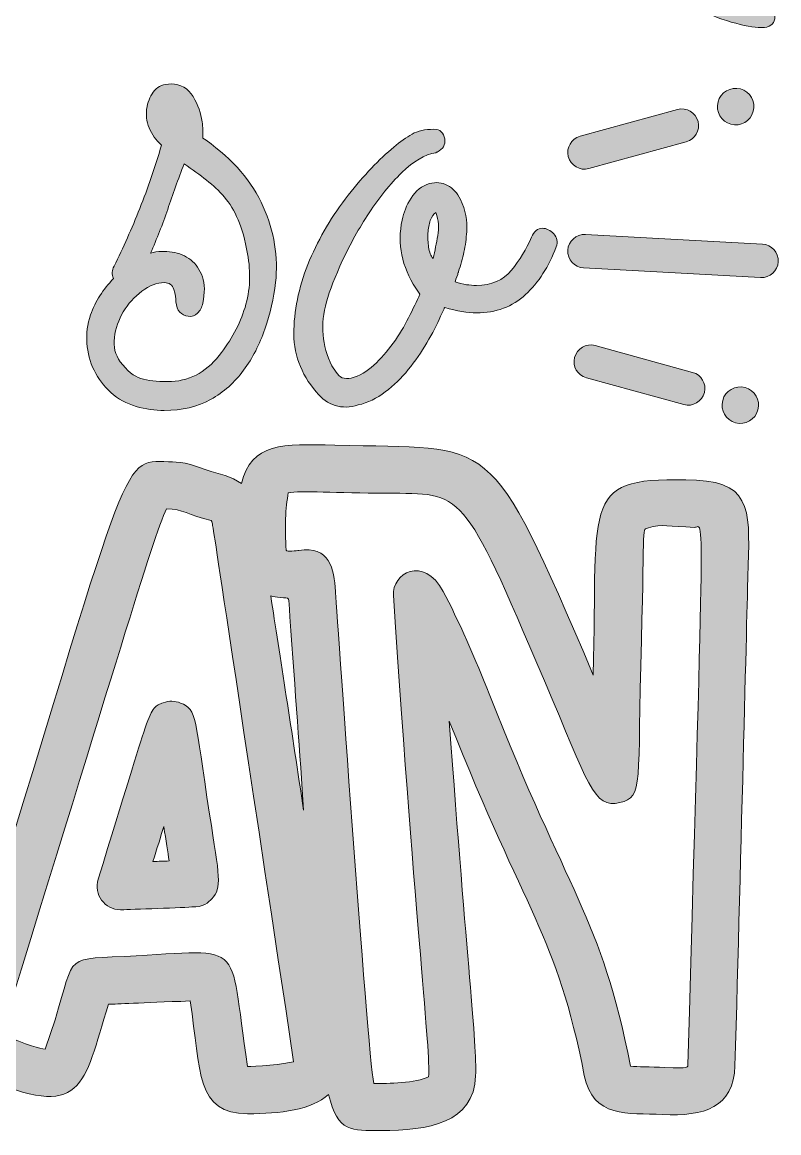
# Model space of a CAD drawing. Header units: inches. Extents: x 136 to 942, y -1004 to -65.
# Drawn here: x 608.4 to 923, y -1001.6 to -539.8 of the extents above; entities that cross this region are included whole.
import ezdxf

# ---------------------------------------------------------------- set-up
doc = ezdxf.new("R2010")
doc.units = ezdxf.units.IN
doc.header["$MEASUREMENT"] = 0
doc.layers.add('Layer 1', color=7, linetype='Continuous')

# ---------------------------------------------------------------- blocks, each defined once
blk = doc.blocks.new('block 2')
at = {"layer": 'Layer 1', "true_color": 0xffffff}
h = blk.add_hatch(color=7, dxfattribs=at)
h.dxf.hatch_style = 2
edge = h.paths.add_edge_path()
edge.add_spline(control_points=[(845.99, -410.06), (832.66, -409.62), (822.87, -409.51), (816.65, -409.73), (815.54, -377.5), (813.98, -347.27), (811.98, -319.05), (810.87, -315.49), (806.32, -312.71), (798.32, -310.71), (790.31, -308.71), (783.98, -308.04), (779.31, -308.71), (775.53, -309.38), (773.64, -311.04), (773.64, -313.71), (774.31, -333.49), (774.98, -365.39), (775.65, -409.4), (776.75, -464.52), (777.86, -503.08), (778.98, -525.08), (778.98, -525.08), (778.98, -526.75), (778.98, -526.75), (778.98, -526.75), (780.31, -527.42), (780.31, -527.42), (782.53, -528.98), (786.09, -530.48), (790.98, -531.92), (795.87, -533.37), (800.7, -534.48), (805.48, -535.25), (810.26, -536.03), (813.76, -536.2), (815.99, -535.75), (815.99, -535.75), (818.65, -535.42), (818.65, -535.42), (818.65, -535.42), (818.65, -532.75), (818.65, -532.75), (818.2, -522.75), (817.99, -506.86), (817.99, -485.08), (817.99, -468.19), (817.87, -455.85), (817.65, -448.07), (823.65, -447.85), (834.21, -447.63), (849.33, -447.4), (862.21, -447.18), (871.21, -447.07), (876.33, -447.07), (876.55, -453.52), (877, -462.07), (877.66, -472.74), (879.22, -494.53), (880, -512.2), (880, -525.75), (880, -525.75), (880.33, -526.75), (880.33, -526.75), (881, -528.98), (883.67, -531.31), (888.33, -533.75), (893, -536.2), (897.94, -538.2), (903.17, -539.75), (908.39, -541.31), (912.56, -542.09), (915.67, -542.09), (916.11, -542.09), (916.56, -542.09), (917, -542.09), (919.89, -541.64), (921.34, -540.09), (921.34, -537.42), (921.34, -515.42), (920.89, -485.08), (920, -446.4), (918.89, -404.18), (918.45, -370.72), (918.67, -346.05), (919.11, -344.05), (918.45, -342.16), (916.67, -340.38), (913.34, -336.83), (906.34, -333.49), (895.67, -330.38), (885, -327.27), (877.66, -326.49), (873.66, -328.05), (871.44, -328.94), (870.21, -330.49), (870, -332.71), (870.44, -341.38), (871.33, -354.38), (872.66, -371.72), (873.77, -388.39), (874.55, -401.18), (875, -410.06), (869.21, -410.29), (859.54, -410.29), (845.99, -410.06)], knot_values=[0, 0, 0, 0, 1, 1, 1, 2, 2, 2, 3, 3, 3, 4, 4, 4, 5, 5, 5, 6, 6, 6, 7, 7, 7, 8, 8, 8, 9, 9, 9, 10, 10, 10, 11, 11, 11, 12, 12, 12, 13, 13, 13, 14, 14, 14, 15, 15, 15, 16, 16, 16, 17, 17, 17, 18, 18, 18, 19, 19, 19, 20, 20, 20, 21, 21, 21, 22, 22, 22, 23, 23, 23, 24, 24, 24, 25, 25, 25, 26, 26, 26, 27, 27, 27, 28, 28, 28, 29, 29, 29, 30, 30, 30, 31, 31, 31, 32, 32, 32, 33, 33, 33, 34, 34, 34, 35, 35, 35, 35], degree=3, periodic=1)
h = blk.add_hatch(color=7, dxfattribs=at)
h.dxf.hatch_style = 2
edge = h.paths.add_edge_path()
edge.add_spline(control_points=[(636.83, -661.56), (635.5, -665.38), (634.97, -669.28), (635.26, -673.28), (635.54, -677.29), (636.54, -681.05), (638.26, -684.58), (639.97, -688.11), (642.31, -691.2), (645.26, -693.87), (648.22, -696.54), (651.7, -698.44), (655.7, -699.59), (659.7, -700.73), (663.6, -701.3), (667.42, -701.3), (674.85, -701.3), (681.28, -699.78), (686.72, -696.73), (692.15, -693.68), (696.72, -689.63), (700.44, -684.58), (704.16, -679.53), (707.11, -673.81), (709.3, -667.42), (711.49, -661.04), (712.97, -654.61), (713.73, -648.13), (714.88, -637.45), (713.16, -626.93), (708.59, -616.54), (704.01, -606.15), (696.1, -596.95), (684.86, -588.95), (684.86, -588.95), (683.43, -588.09), (683.43, -588.09), (683.43, -586.95), (683.43, -585.8), (683.43, -584.66), (683.43, -583.51), (683.33, -582.37), (683.14, -581.23), (682.76, -577.8), (681.52, -574.32), (679.43, -570.79), (677.33, -567.27), (674.28, -565.5), (670.28, -565.5), (667.23, -565.5), (664.94, -566.41), (663.42, -568.22), (661.89, -570.03), (660.84, -572.27), (660.27, -574.94), (659.7, -578.18), (659.99, -581.13), (661.13, -583.8), (662.27, -586.47), (663.99, -588.85), (666.27, -590.95), (663.6, -600.1), (660.6, -608.87), (657.27, -617.25), (653.93, -625.64), (650.36, -633.64), (646.55, -641.27), (645.6, -642.98), (645.5, -644.7), (646.26, -646.41), (644.17, -648.7), (642.31, -651.08), (640.69, -653.56), (639.07, -656.04), (637.78, -658.7), (636.83, -661.56)], knot_values=[0, 0, 0, 0, 1, 1, 1, 2, 2, 2, 3, 3, 3, 4, 4, 4, 5, 5, 5, 6, 6, 6, 7, 7, 7, 8, 8, 8, 9, 9, 9, 10, 10, 10, 11, 11, 11, 12, 12, 12, 13, 13, 13, 14, 14, 14, 15, 15, 15, 16, 16, 16, 17, 17, 17, 18, 18, 18, 19, 19, 19, 20, 20, 20, 21, 21, 21, 22, 22, 22, 23, 23, 23, 24, 24, 24, 25, 25, 25, 25], degree=3, periodic=1)
edge = h.paths.add_edge_path()
edge.add_spline(control_points=[(646.69, -671), (647.17, -667.19), (648.41, -663.61), (650.41, -660.28), (652.41, -656.94), (654.98, -654.09), (658.13, -651.7), (661.27, -649.32), (664.37, -648.13), (667.42, -648.13), (669.51, -648.13), (670.85, -649.08), (671.42, -650.99), (671.99, -652.89), (672.28, -654.61), (672.28, -656.13), (672.66, -659.75), (674.37, -661.76), (677.42, -662.14), (678.95, -662.33), (680.23, -661.9), (681.28, -660.85), (682.33, -659.8), (683.04, -658.42), (683.43, -656.7), (684.38, -652.32), (684.33, -648.65), (683.28, -645.7), (682.23, -642.74), (680.61, -640.41), (678.43, -638.69), (676.23, -636.98), (673.66, -635.88), (670.71, -635.4), (667.75, -634.93), (664.75, -635.07), (661.7, -635.83), (664.37, -629.93), (666.75, -623.88), (668.85, -617.68), (670.94, -611.49), (673.23, -605.15), (675.71, -598.67), (679.14, -601.15), (682.23, -603.43), (685, -605.53), (687.76, -607.63), (690.24, -609.96), (692.43, -612.53), (694.62, -615.11), (696.53, -618.25), (698.15, -621.97), (699.77, -625.69), (701.06, -630.4), (702.01, -636.12), (703.54, -643.94), (703.2, -651.37), (701.01, -658.42), (698.82, -665.47), (695.24, -672.14), (690.29, -678.43), (684.57, -685.68), (677.42, -689.29), (668.85, -689.29), (664.27, -689.29), (660.56, -688.87), (657.7, -688.01), (654.84, -687.15), (651.98, -684.82), (649.12, -681), (647.03, -678.15), (646.22, -674.81), (646.69, -671)], knot_values=[0, 0, 0, 0, 1, 1, 1, 2, 2, 2, 3, 3, 3, 4, 4, 4, 5, 5, 5, 6, 6, 6, 7, 7, 7, 8, 8, 8, 9, 9, 9, 10, 10, 10, 11, 11, 11, 12, 12, 12, 13, 13, 13, 14, 14, 14, 15, 15, 15, 16, 16, 16, 17, 17, 17, 18, 18, 18, 19, 19, 19, 20, 20, 20, 21, 21, 21, 22, 22, 22, 23, 23, 23, 24, 24, 24, 24], degree=3, periodic=1)
h = blk.add_hatch(color=7, dxfattribs=at)
h.dxf.hatch_style = 2
edge = h.paths.add_edge_path()
edge.add_spline(control_points=[(897.69, -572.97), (896.61, -577.02), (899.01, -581.18), (903.06, -582.26), (907.11, -583.35), (911.27, -580.94), (912.36, -576.89), (913.44, -572.84), (911.04, -568.68), (906.99, -567.6), (902.94, -566.51), (898.78, -568.92), (897.69, -572.97)], knot_values=[0, 0, 0, 0, 1, 1, 1, 2, 2, 2, 3, 3, 3, 4, 4, 4, 4], degree=3, periodic=1)
h = blk.add_hatch(color=7, dxfattribs=at)
h.dxf.hatch_style = 2
edge = h.paths.add_edge_path()
edge.add_spline(control_points=[(844.02, -600.7), (844.02, -600.7), (884.51, -589.55), (884.51, -589.55), (888.15, -588.55), (890.33, -584.82), (889.41, -581.15), (888.45, -577.37), (884.58, -575.11), (880.82, -576.14), (880.82, -576.14), (840.33, -587.29), (840.33, -587.29), (836.68, -588.29), (834.51, -592.02), (835.43, -595.69), (836.38, -599.47), (840.26, -601.73), (844.02, -600.7)], knot_values=[0, 0, 0, 0, 1, 1, 1, 2, 2, 2, 3, 3, 3, 4, 4, 4, 5, 5, 5, 6, 6, 6, 6], degree=3, periodic=1)
h = blk.add_hatch(color=7, dxfattribs=at)
h.dxf.hatch_style = 2
edge = h.paths.add_edge_path()
edge.add_spline(control_points=[(762.91, -591.81), (756.81, -596.76), (750.47, -603.43), (743.89, -611.82), (737.32, -620.21), (731.99, -629.21), (727.88, -638.83), (723.79, -648.46), (721.6, -658.09), (721.31, -667.71), (721.02, -677.34), (724.12, -685.96), (730.6, -693.58), (735.36, -699.3), (741.18, -701.11), (748.04, -699.01), (752.04, -698.06), (755.8, -696.25), (759.33, -693.58), (762.86, -690.92), (766.05, -687.82), (768.91, -684.29), (771.77, -680.77), (774.34, -677.05), (776.63, -673.14), (778.92, -669.24), (780.82, -665.57), (782.35, -662.14), (782.35, -662.14), (783.49, -659.56), (783.49, -659.56), (783.68, -659.37), (783.78, -659.18), (783.78, -658.99), (783.78, -658.8), (783.87, -658.61), (784.06, -658.42), (789.21, -659.95), (793.59, -660.71), (797.21, -660.71), (805.4, -660.71), (812.22, -658.18), (817.65, -653.13), (823.09, -648.08), (827.33, -641.46), (830.38, -633.26), (831.14, -631.16), (830.81, -629.36), (829.38, -627.83), (827.95, -626.31), (826.37, -625.54), (824.66, -625.54), (822.75, -625.54), (821.23, -626.78), (820.08, -629.26), (817.99, -634.22), (815.22, -638.79), (811.79, -642.98), (808.36, -647.17), (803.5, -649.27), (797.21, -649.27), (795.88, -649.27), (794.5, -649.18), (793.07, -648.98), (791.64, -648.8), (790.07, -648.41), (788.35, -647.84), (788.54, -647.65), (788.64, -647.27), (788.64, -646.7), (788.64, -646.7), (789.49, -644.7), (789.49, -644.7), (789.49, -644.32), (789.54, -644.08), (789.64, -643.98), (789.73, -643.89), (789.78, -643.75), (789.78, -643.55), (790.73, -640.89), (791.5, -638.17), (792.07, -635.4), (792.64, -632.64), (793.02, -629.83), (793.21, -626.97), (793.59, -622.4), (792.73, -617.92), (790.64, -613.53), (789.3, -610.87), (787.49, -608.92), (785.21, -607.67), (782.92, -606.44), (780.44, -606.2), (777.77, -606.96), (774.53, -607.91), (771.96, -609.92), (770.05, -612.96), (768.15, -616.01), (766.91, -619.06), (766.34, -622.11), (764.24, -632.02), (766.15, -641.46), (772.05, -650.41), (772.05, -650.41), (773.77, -652.99), (773.77, -652.99), (772.43, -655.84), (770.86, -659.09), (769.05, -662.71), (767.24, -666.33), (765.1, -669.86), (762.62, -673.28), (760.14, -676.72), (757.47, -679.77), (754.61, -682.43), (751.76, -685.1), (748.61, -686.91), (745.18, -687.87), (742.32, -688.44), (740.22, -687.58), (738.89, -685.29), (738.89, -685.29), (737.18, -682.72), (737.18, -682.72), (732.98, -674.33), (732.22, -665.47), (734.89, -656.13), (736.22, -651.37), (738.46, -645.6), (741.61, -638.83), (744.75, -632.07), (748.42, -625.5), (752.61, -619.11), (756.81, -612.72), (761.33, -607.15), (766.19, -602.38), (771.05, -597.62), (775.77, -594.86), (780.35, -594.09), (780.35, -594.09), (780.63, -593.81), (780.63, -593.81), (780.63, -593.81), (780.92, -593.81), (780.92, -593.81), (783.39, -592.66), (784.44, -590.86), (784.06, -588.38), (783.68, -585.71), (782.15, -584.37), (779.49, -584.37), (775.87, -584.37), (772.86, -585.04), (770.48, -586.37), (768.1, -587.71), (765.57, -589.52), (762.91, -591.81)], knot_values=[0, 0, 0, 0, 1, 1, 1, 2, 2, 2, 3, 3, 3, 4, 4, 4, 5, 5, 5, 6, 6, 6, 7, 7, 7, 8, 8, 8, 9, 9, 9, 10, 10, 10, 11, 11, 11, 12, 12, 12, 13, 13, 13, 14, 14, 14, 15, 15, 15, 16, 16, 16, 17, 17, 17, 18, 18, 18, 19, 19, 19, 20, 20, 20, 21, 21, 21, 22, 22, 22, 23, 23, 23, 24, 24, 24, 25, 25, 25, 26, 26, 26, 27, 27, 27, 28, 28, 28, 29, 29, 29, 30, 30, 30, 31, 31, 31, 32, 32, 32, 33, 33, 33, 34, 34, 34, 35, 35, 35, 36, 36, 36, 37, 37, 37, 38, 38, 38, 39, 39, 39, 40, 40, 40, 41, 41, 41, 42, 42, 42, 43, 43, 43, 44, 44, 44, 45, 45, 45, 46, 46, 46, 47, 47, 47, 48, 48, 48, 49, 49, 49, 50, 50, 50, 51, 51, 51, 52, 52, 52, 52], degree=3, periodic=1)
edge = h.paths.add_edge_path()
edge.add_spline(control_points=[(777.06, -627.54), (777.15, -625.64), (777.49, -623.88), (778.06, -622.25), (778.63, -620.64), (779.39, -619.54), (780.35, -618.97), (781.49, -622.21), (781.77, -625.4), (781.2, -628.54), (780.63, -631.69), (779.96, -634.88), (779.2, -638.12), (778.25, -636.98), (777.63, -635.4), (777.34, -633.4), (777.06, -631.4), (776.96, -629.45), (777.06, -627.54)], knot_values=[0, 0, 0, 0, 1, 1, 1, 2, 2, 2, 3, 3, 3, 4, 4, 4, 5, 5, 5, 6, 6, 6, 6], degree=3, periodic=1)
h = blk.add_hatch(color=7, dxfattribs=at)
h.dxf.hatch_style = 2
edge = h.paths.add_edge_path()
edge.add_spline(control_points=[(916.18, -632.12), (916.18, -632.12), (842.55, -628.11), (842.55, -628.11), (838.73, -627.91), (835.45, -630.83), (835.23, -634.66), (835.01, -638.5), (837.95, -641.79), (841.8, -642), (841.8, -642), (915.42, -646.01), (915.42, -646.01), (919.25, -646.22), (922.52, -643.29), (922.74, -639.47), (922.97, -635.62), (920.02, -632.33), (916.18, -632.12)], knot_values=[0, 0, 0, 0, 1, 1, 1, 2, 2, 2, 3, 3, 3, 4, 4, 4, 5, 5, 5, 6, 6, 6, 6], degree=3, periodic=1)
h = blk.add_hatch(color=7, dxfattribs=at)
h.dxf.hatch_style = 2
edge = h.paths.add_edge_path()
edge.add_spline(control_points=[(838.04, -679.29), (837.12, -682.95), (839.29, -686.68), (842.94, -687.68), (842.94, -687.68), (883.43, -698.83), (883.43, -698.83), (887.19, -699.87), (891.06, -697.61), (892.01, -693.82), (892.93, -690.16), (890.76, -686.43), (887.12, -685.43), (887.12, -685.43), (846.63, -674.28), (846.63, -674.28), (842.87, -673.24), (838.99, -675.5), (838.04, -679.29), (838.04, -679.29), (838.04, -679.29), (838.04, -679.29)], knot_values=[0, 0, 0, 0, 1, 1, 1, 2, 2, 2, 3, 3, 3, 4, 4, 4, 5, 5, 5, 6, 6, 6, 7, 7, 7, 7], degree=3, periodic=1)
h = blk.add_hatch(color=7, dxfattribs=at)
h.dxf.hatch_style = 2
edge = h.paths.add_edge_path()
edge.add_spline(control_points=[(908.92, -691.75), (904.87, -690.67), (900.71, -693.07), (899.63, -697.12), (898.54, -701.17), (900.95, -705.33), (905, -706.42), (909.05, -707.5), (913.21, -705.1), (914.29, -701.05), (915.38, -697), (912.97, -692.83), (908.92, -691.75)], knot_values=[0, 0, 0, 0, 1, 1, 1, 2, 2, 2, 3, 3, 3, 4, 4, 4, 4], degree=3, periodic=1)
h = blk.add_hatch(color=7, dxfattribs=at)
h.dxf.hatch_style = 2
edge = h.paths.add_edge_path()
edge.add_spline(control_points=[(888.68, -730.32), (840.08, -728.52), (847.75, -736.79), (845.83, -811.34), (801.76, -708.15), (805.27, -717.58), (738.33, -715.73), (716.67, -715.13), (703.69, -714.67), (699.51, -731.71), (695.44, -728.56), (690.33, -727.91), (684.85, -725.91), (674.2, -722.01), (672.81, -722.91), (667.21, -722.56), (648.19, -721.32), (651.3, -728.67), (580.72, -955.38), (577.54, -965.62), (581.47, -974.01), (591.51, -978.41), (634.03, -997.03), (633.71, -982.29), (644.19, -948.23), (648.23, -948.05), (656.67, -947.65), (678.24, -946.84), (682.63, -976.4), (680.63, -993.74), (702.08, -993.74), (715.62, -993.74), (728.78, -992.16), (735.77, -985.69), (739.56, -1001.65), (745.28, -1000.73), (757.56, -1000.73), (777.26, -1000.73), (796.14, -997.58), (796.92, -977.97), (797.47, -964.29), (793.27, -931.75), (785.95, -830.44), (817.87, -911.26), (830.47, -918.63), (842.1, -977.81), (845.62, -995.72), (860.32, -993.36), (874.6, -994.05), (891.91, -994.88), (904.24, -991.23), (904.74, -973.75), (907.25, -885.89), (910.06, -771.98), (910.1, -770.27), (910.76, -745.06), (912.91, -731.23), (888.68, -730.32)], knot_values=[0, 0, 0, 0, 1, 1, 1, 2, 2, 2, 3, 3, 3, 4, 4, 4, 5, 5, 5, 6, 6, 6, 7, 7, 7, 8, 8, 8, 9, 9, 9, 10, 10, 10, 11, 11, 11, 12, 12, 12, 13, 13, 13, 14, 14, 14, 15, 15, 15, 16, 16, 16, 17, 17, 17, 18, 18, 18, 19, 19, 19, 19], degree=3, periodic=1)
edge = h.paths.add_edge_path()
edge.add_spline(control_points=[(702.03, -974.15), (693.62, -918.76), (703.29, -926), (645.8, -928.55), (623.24, -929.55), (631.36, -929.76), (617.87, -966.89), (615.8, -966.66), (610.87, -965.48), (599.62, -960.58), (646.36, -810.43), (662.47, -754.48), (668.34, -742.19), (675.08, -742.11), (677.36, -744.76), (687, -747.08), (687.83, -749.37), (684.68, -730.07), (721.24, -972.1), (717.97, -973.11), (704.32, -974.17), (702.03, -974.15)], knot_values=[0, 0, 0, 0, 1, 1, 1, 2, 2, 2, 3, 3, 3, 4, 4, 4, 5, 5, 5, 6, 6, 6, 7, 7, 7, 7], degree=3, periodic=1)
edge = h.paths.add_edge_path()
edge.add_spline(control_points=[(711.7, -778.34), (712.93, -778.71), (714.22, -778.97), (715.58, -779.12), (720.17, -779.59), (718.92, -777.52), (719.64, -787.1), (721.97, -818.23), (723.83, -844.82), (725.38, -867.54), (720.59, -835.87), (715.56, -802.87), (711.7, -778.34)], knot_values=[0, 0, 0, 0, 1, 1, 1, 2, 2, 2, 3, 3, 3, 4, 4, 4, 4], degree=3, periodic=1)
edge = h.paths.add_edge_path()
edge.add_spline(control_points=[(875.54, -974.48), (869.45, -974.19), (864.14, -974.27), (861.31, -973.96), (848.95, -911.14), (835.28, -902.86), (802.56, -819.14), (797.46, -806.09), (789.26, -787.29), (783.47, -776.61), (775.16, -761.32), (762.09, -768.94), (762.71, -778.29), (772.13, -920.39), (778.31, -967.53), (777.31, -978.34), (772.22, -981.03), (760.32, -981.24), (754.54, -981.11), (751.87, -967.92), (738.6, -776.66), (738.6, -776.58), (738.07, -766.92), (736.2, -757.55), (723.35, -759.45), (722.67, -759.55), (718.24, -760.14), (718.18, -759.44), (717.42, -750.14), (717.87, -741.7), (719, -735.49), (723.98, -734.52), (739.22, -735.63), (759.63, -735.71), (792.12, -735.85), (791.14, -733.14), (825.53, -813.69), (843.94, -856.81), (845.9, -866.97), (856.87, -864.34), (866.89, -861.92), (864.09, -857.3), (865.82, -796.81), (867.26, -746.69), (865.85, -751.04), (868.84, -750.1), (874.31, -748.37), (877.14, -749.5), (887.96, -749.9), (891.93, -750.05), (892.07, -730.79), (885.16, -973.2), (885.13, -974.38), (886.17, -974.99), (875.54, -974.48)], knot_values=[0, 0, 0, 0, 1, 1, 1, 2, 2, 2, 3, 3, 3, 4, 4, 4, 5, 5, 5, 6, 6, 6, 7, 7, 7, 8, 8, 8, 9, 9, 9, 10, 10, 10, 11, 11, 11, 12, 12, 12, 13, 13, 13, 14, 14, 14, 15, 15, 15, 16, 16, 16, 17, 17, 17, 18, 18, 18, 18], degree=3, periodic=1)
h = blk.add_hatch(color=7, dxfattribs=at)
h.dxf.hatch_style = 2
edge = h.paths.add_edge_path()
edge.add_spline(control_points=[(674.21, -822.94), (671.92, -821.99), (669.38, -821.93), (667.01, -822.81), (660.65, -825.17), (662.49, -823.71), (639.93, -896.2), (637.97, -902.52), (642.7, -908.91), (649.28, -908.91), (650.18, -908.91), (672.97, -908.15), (678.95, -907.75), (683.32, -907.94), (685.98, -905.76), (687.2, -904.43), (691.58, -899.65), (690.35, -895.33), (686.28, -869.19), (679.97, -828.74), (681.27, -825.71), (674.21, -822.94)], knot_values=[0, 0, 0, 0, 1, 1, 1, 2, 2, 2, 3, 3, 3, 4, 4, 4, 5, 5, 5, 6, 6, 6, 7, 7, 7, 7], degree=3, periodic=1)
edge = h.paths.add_edge_path()
edge.add_spline(control_points=[(662.73, -888.86), (664.4, -883.5), (665.9, -878.67), (667.25, -874.32), (668.16, -880.17), (668.91, -884.96), (669.44, -888.6), (667.31, -888.69), (665.01, -888.78), (662.73, -888.86)], knot_values=[0, 0, 0, 0, 1, 1, 1, 2, 2, 2, 3, 3, 3, 3], degree=3, periodic=1)
at = {"layer": 'Layer 1', "lineweight": 0}
for points, knots in [([(845.99, -410.06), (832.66, -409.62), (822.87, -409.51), (816.65, -409.73), (815.54, -377.5), (813.98, -347.27), (811.98, -319.05), (810.87, -315.49), (806.32, -312.71), (798.32, -310.71), (790.31, -308.71), (783.98, -308.04), (779.31, -308.71), (775.53, -309.38), (773.64, -311.04), (773.64, -313.71), (774.31, -333.49), (774.98, -365.39), (775.65, -409.4), (776.75, -464.52), (777.86, -503.08), (778.98, -525.08), (778.98, -525.08), (778.98, -526.75), (778.98, -526.75), (778.98, -526.75), (780.31, -527.42), (780.31, -527.42), (782.53, -528.98), (786.09, -530.48), (790.98, -531.92), (795.87, -533.37), (800.7, -534.48), (805.48, -535.25), (810.26, -536.03), (813.76, -536.2), (815.99, -535.75), (815.99, -535.75), (818.65, -535.42), (818.65, -535.42), (818.65, -535.42), (818.65, -532.75), (818.65, -532.75), (818.2, -522.75), (817.99, -506.86), (817.99, -485.08), (817.99, -468.19), (817.87, -455.85), (817.65, -448.07), (823.65, -447.85), (834.21, -447.63), (849.33, -447.4), (862.21, -447.18), (871.21, -447.07), (876.33, -447.07), (876.55, -453.52), (877, -462.07), (877.66, -472.74), (879.22, -494.53), (880, -512.2), (880, -525.75), (880, -525.75), (880.33, -526.75), (880.33, -526.75), (881, -528.98), (883.67, -531.31), (888.33, -533.75), (893, -536.2), (897.94, -538.2), (903.17, -539.75), (908.39, -541.31), (912.56, -542.09), (915.67, -542.09), (916.11, -542.09), (916.56, -542.09), (917, -542.09), (919.89, -541.64), (921.34, -540.09), (921.34, -537.42), (921.34, -515.42), (920.89, -485.08), (920, -446.4), (918.89, -404.18), (918.45, -370.72), (918.67, -346.05), (919.11, -344.05), (918.45, -342.16), (916.67, -340.38), (913.34, -336.83), (906.34, -333.49), (895.67, -330.38), (885, -327.27), (877.66, -326.49), (873.66, -328.05), (871.44, -328.94), (870.21, -330.49), (870, -332.71), (870.44, -341.38), (871.33, -354.38), (872.66, -371.72), (873.77, -388.39), (874.55, -401.18), (875, -410.06), (869.21, -410.29), (859.54, -410.29), (845.99, -410.06)], [0, 0, 0, 0, 1, 1, 1, 2, 2, 2, 3, 3, 3, 4, 4, 4, 5, 5, 5, 6, 6, 6, 7, 7, 7, 8, 8, 8, 9, 9, 9, 10, 10, 10, 11, 11, 11, 12, 12, 12, 13, 13, 13, 14, 14, 14, 15, 15, 15, 16, 16, 16, 17, 17, 17, 18, 18, 18, 19, 19, 19, 20, 20, 20, 21, 21, 21, 22, 22, 22, 23, 23, 23, 24, 24, 24, 25, 25, 25, 26, 26, 26, 27, 27, 27, 28, 28, 28, 29, 29, 29, 30, 30, 30, 31, 31, 31, 32, 32, 32, 33, 33, 33, 34, 34, 34, 35, 35, 35, 35]), ([(636.83, -661.56), (635.5, -665.38), (634.97, -669.28), (635.26, -673.28), (635.54, -677.29), (636.54, -681.05), (638.26, -684.58), (639.97, -688.11), (642.31, -691.2), (645.26, -693.87), (648.22, -696.54), (651.7, -698.44), (655.7, -699.59), (659.7, -700.73), (663.6, -701.3), (667.42, -701.3), (674.85, -701.3), (681.28, -699.78), (686.72, -696.73), (692.15, -693.68), (696.72, -689.63), (700.44, -684.58), (704.16, -679.53), (707.11, -673.81), (709.3, -667.42), (711.49, -661.04), (712.97, -654.61), (713.73, -648.13), (714.88, -637.45), (713.16, -626.93), (708.59, -616.54), (704.01, -606.15), (696.1, -596.95), (684.86, -588.95), (684.86, -588.95), (683.43, -588.09), (683.43, -588.09), (683.43, -586.95), (683.43, -585.8), (683.43, -584.66), (683.43, -583.51), (683.33, -582.37), (683.14, -581.23), (682.76, -577.8), (681.52, -574.32), (679.43, -570.79), (677.33, -567.27), (674.28, -565.5), (670.28, -565.5), (667.23, -565.5), (664.94, -566.41), (663.42, -568.22), (661.89, -570.03), (660.84, -572.27), (660.27, -574.94), (659.7, -578.18), (659.99, -581.13), (661.13, -583.8), (662.27, -586.47), (663.99, -588.85), (666.27, -590.95), (663.6, -600.1), (660.6, -608.87), (657.27, -617.25), (653.93, -625.64), (650.36, -633.64), (646.55, -641.27), (645.6, -642.98), (645.5, -644.7), (646.26, -646.41), (644.17, -648.7), (642.31, -651.08), (640.69, -653.56), (639.07, -656.04), (637.78, -658.7), (636.83, -661.56)], [0, 0, 0, 0, 1, 1, 1, 2, 2, 2, 3, 3, 3, 4, 4, 4, 5, 5, 5, 6, 6, 6, 7, 7, 7, 8, 8, 8, 9, 9, 9, 10, 10, 10, 11, 11, 11, 12, 12, 12, 13, 13, 13, 14, 14, 14, 15, 15, 15, 16, 16, 16, 17, 17, 17, 18, 18, 18, 19, 19, 19, 20, 20, 20, 21, 21, 21, 22, 22, 22, 23, 23, 23, 24, 24, 24, 25, 25, 25, 25]), ([(897.69, -572.97), (896.61, -577.02), (899.01, -581.18), (903.06, -582.26), (907.11, -583.35), (911.27, -580.94), (912.36, -576.89), (913.44, -572.84), (911.04, -568.68), (906.99, -567.6), (902.94, -566.51), (898.78, -568.92), (897.69, -572.97)], [0, 0, 0, 0, 1, 1, 1, 2, 2, 2, 3, 3, 3, 4, 4, 4, 4]), ([(844.02, -600.7), (844.02, -600.7), (884.51, -589.55), (884.51, -589.55), (888.15, -588.55), (890.33, -584.82), (889.41, -581.15), (888.45, -577.37), (884.58, -575.11), (880.82, -576.14), (880.82, -576.14), (840.33, -587.29), (840.33, -587.29), (836.68, -588.29), (834.51, -592.02), (835.43, -595.69), (836.38, -599.47), (840.26, -601.73), (844.02, -600.7)], [0, 0, 0, 0, 1, 1, 1, 2, 2, 2, 3, 3, 3, 4, 4, 4, 5, 5, 5, 6, 6, 6, 6]), ([(762.91, -591.81), (756.81, -596.76), (750.47, -603.43), (743.89, -611.82), (737.32, -620.21), (731.99, -629.21), (727.88, -638.83), (723.79, -648.46), (721.6, -658.09), (721.31, -667.71), (721.02, -677.34), (724.12, -685.96), (730.6, -693.58), (735.36, -699.3), (741.18, -701.11), (748.04, -699.01), (752.04, -698.06), (755.8, -696.25), (759.33, -693.58), (762.86, -690.92), (766.05, -687.82), (768.91, -684.29), (771.77, -680.77), (774.34, -677.05), (776.63, -673.14), (778.92, -669.24), (780.82, -665.57), (782.35, -662.14), (782.35, -662.14), (783.49, -659.56), (783.49, -659.56), (783.68, -659.37), (783.78, -659.18), (783.78, -658.99), (783.78, -658.8), (783.87, -658.61), (784.06, -658.42), (789.21, -659.95), (793.59, -660.71), (797.21, -660.71), (805.4, -660.71), (812.22, -658.18), (817.65, -653.13), (823.09, -648.08), (827.33, -641.46), (830.38, -633.26), (831.14, -631.16), (830.81, -629.36), (829.38, -627.83), (827.95, -626.31), (826.37, -625.54), (824.66, -625.54), (822.75, -625.54), (821.23, -626.78), (820.08, -629.26), (817.99, -634.22), (815.22, -638.79), (811.79, -642.98), (808.36, -647.17), (803.5, -649.27), (797.21, -649.27), (795.88, -649.27), (794.5, -649.18), (793.07, -648.98), (791.64, -648.8), (790.07, -648.41), (788.35, -647.84), (788.54, -647.65), (788.64, -647.27), (788.64, -646.7), (788.64, -646.7), (789.49, -644.7), (789.49, -644.7), (789.49, -644.32), (789.54, -644.08), (789.64, -643.98), (789.73, -643.89), (789.78, -643.75), (789.78, -643.55), (790.73, -640.89), (791.5, -638.17), (792.07, -635.4), (792.64, -632.64), (793.02, -629.83), (793.21, -626.97), (793.59, -622.4), (792.73, -617.92), (790.64, -613.53), (789.3, -610.87), (787.49, -608.92), (785.21, -607.67), (782.92, -606.44), (780.44, -606.2), (777.77, -606.96), (774.53, -607.91), (771.96, -609.92), (770.05, -612.96), (768.15, -616.01), (766.91, -619.06), (766.34, -622.11), (764.24, -632.02), (766.15, -641.46), (772.05, -650.41), (772.05, -650.41), (773.77, -652.99), (773.77, -652.99), (772.43, -655.84), (770.86, -659.09), (769.05, -662.71), (767.24, -666.33), (765.1, -669.86), (762.62, -673.28), (760.14, -676.72), (757.47, -679.77), (754.61, -682.43), (751.76, -685.1), (748.61, -686.91), (745.18, -687.87), (742.32, -688.44), (740.22, -687.58), (738.89, -685.29), (738.89, -685.29), (737.18, -682.72), (737.18, -682.72), (732.98, -674.33), (732.22, -665.47), (734.89, -656.13), (736.22, -651.37), (738.46, -645.6), (741.61, -638.83), (744.75, -632.07), (748.42, -625.5), (752.61, -619.11), (756.81, -612.72), (761.33, -607.15), (766.19, -602.38), (771.05, -597.62), (775.77, -594.86), (780.35, -594.09), (780.35, -594.09), (780.63, -593.81), (780.63, -593.81), (780.63, -593.81), (780.92, -593.81), (780.92, -593.81), (783.39, -592.66), (784.44, -590.86), (784.06, -588.38), (783.68, -585.71), (782.15, -584.37), (779.49, -584.37), (775.87, -584.37), (772.86, -585.04), (770.48, -586.37), (768.1, -587.71), (765.57, -589.52), (762.91, -591.81)], [0, 0, 0, 0, 1, 1, 1, 2, 2, 2, 3, 3, 3, 4, 4, 4, 5, 5, 5, 6, 6, 6, 7, 7, 7, 8, 8, 8, 9, 9, 9, 10, 10, 10, 11, 11, 11, 12, 12, 12, 13, 13, 13, 14, 14, 14, 15, 15, 15, 16, 16, 16, 17, 17, 17, 18, 18, 18, 19, 19, 19, 20, 20, 20, 21, 21, 21, 22, 22, 22, 23, 23, 23, 24, 24, 24, 25, 25, 25, 26, 26, 26, 27, 27, 27, 28, 28, 28, 29, 29, 29, 30, 30, 30, 31, 31, 31, 32, 32, 32, 33, 33, 33, 34, 34, 34, 35, 35, 35, 36, 36, 36, 37, 37, 37, 38, 38, 38, 39, 39, 39, 40, 40, 40, 41, 41, 41, 42, 42, 42, 43, 43, 43, 44, 44, 44, 45, 45, 45, 46, 46, 46, 47, 47, 47, 48, 48, 48, 49, 49, 49, 50, 50, 50, 51, 51, 51, 52, 52, 52, 52]), ([(646.69, -671), (647.17, -667.19), (648.41, -663.61), (650.41, -660.28), (652.41, -656.94), (654.98, -654.09), (658.13, -651.7), (661.27, -649.32), (664.37, -648.13), (667.42, -648.13), (669.51, -648.13), (670.85, -649.08), (671.42, -650.99), (671.99, -652.89), (672.28, -654.61), (672.28, -656.13), (672.66, -659.75), (674.37, -661.76), (677.42, -662.14), (678.95, -662.33), (680.23, -661.9), (681.28, -660.85), (682.33, -659.8), (683.04, -658.42), (683.43, -656.7), (684.38, -652.32), (684.33, -648.65), (683.28, -645.7), (682.23, -642.74), (680.61, -640.41), (678.43, -638.69), (676.23, -636.98), (673.66, -635.88), (670.71, -635.4), (667.75, -634.93), (664.75, -635.07), (661.7, -635.83), (664.37, -629.93), (666.75, -623.88), (668.85, -617.68), (670.94, -611.49), (673.23, -605.15), (675.71, -598.67), (679.14, -601.15), (682.23, -603.43), (685, -605.53), (687.76, -607.63), (690.24, -609.96), (692.43, -612.53), (694.62, -615.11), (696.53, -618.25), (698.15, -621.97), (699.77, -625.69), (701.06, -630.4), (702.01, -636.12), (703.54, -643.94), (703.2, -651.37), (701.01, -658.42), (698.82, -665.47), (695.24, -672.14), (690.29, -678.43), (684.57, -685.68), (677.42, -689.29), (668.85, -689.29), (664.27, -689.29), (660.56, -688.87), (657.7, -688.01), (654.84, -687.15), (651.98, -684.82), (649.12, -681), (647.03, -678.15), (646.22, -674.81), (646.69, -671)], [0, 0, 0, 0, 1, 1, 1, 2, 2, 2, 3, 3, 3, 4, 4, 4, 5, 5, 5, 6, 6, 6, 7, 7, 7, 8, 8, 8, 9, 9, 9, 10, 10, 10, 11, 11, 11, 12, 12, 12, 13, 13, 13, 14, 14, 14, 15, 15, 15, 16, 16, 16, 17, 17, 17, 18, 18, 18, 19, 19, 19, 20, 20, 20, 21, 21, 21, 22, 22, 22, 23, 23, 23, 24, 24, 24, 24]), ([(777.06, -627.54), (777.15, -625.64), (777.49, -623.88), (778.06, -622.25), (778.63, -620.64), (779.39, -619.54), (780.35, -618.97), (781.49, -622.21), (781.77, -625.4), (781.2, -628.54), (780.63, -631.69), (779.96, -634.88), (779.2, -638.12), (778.25, -636.98), (777.63, -635.4), (777.34, -633.4), (777.06, -631.4), (776.96, -629.45), (777.06, -627.54)], [0, 0, 0, 0, 1, 1, 1, 2, 2, 2, 3, 3, 3, 4, 4, 4, 5, 5, 5, 6, 6, 6, 6]), ([(916.18, -632.12), (916.18, -632.12), (842.55, -628.11), (842.55, -628.11), (838.73, -627.91), (835.45, -630.83), (835.23, -634.66), (835.01, -638.5), (837.95, -641.79), (841.8, -642), (841.8, -642), (915.42, -646.01), (915.42, -646.01), (919.25, -646.22), (922.52, -643.29), (922.74, -639.47), (922.97, -635.62), (920.02, -632.33), (916.18, -632.12)], [0, 0, 0, 0, 1, 1, 1, 2, 2, 2, 3, 3, 3, 4, 4, 4, 5, 5, 5, 6, 6, 6, 6]), ([(838.04, -679.29), (837.12, -682.95), (839.29, -686.68), (842.94, -687.68), (842.94, -687.68), (883.43, -698.83), (883.43, -698.83), (887.19, -699.87), (891.06, -697.61), (892.01, -693.82), (892.93, -690.16), (890.76, -686.43), (887.12, -685.43), (887.12, -685.43), (846.63, -674.28), (846.63, -674.28), (842.87, -673.24), (838.99, -675.5), (838.04, -679.29), (838.04, -679.29), (838.04, -679.29), (838.04, -679.29)], [0, 0, 0, 0, 1, 1, 1, 2, 2, 2, 3, 3, 3, 4, 4, 4, 5, 5, 5, 6, 6, 6, 7, 7, 7, 7]), ([(908.92, -691.75), (904.87, -690.67), (900.71, -693.07), (899.63, -697.12), (898.54, -701.17), (900.95, -705.33), (905, -706.42), (909.05, -707.5), (913.21, -705.1), (914.29, -701.05), (915.38, -697), (912.97, -692.83), (908.92, -691.75)], [0, 0, 0, 0, 1, 1, 1, 2, 2, 2, 3, 3, 3, 4, 4, 4, 4]), ([(888.68, -730.32), (840.08, -728.52), (847.75, -736.79), (845.83, -811.34), (801.76, -708.15), (805.27, -717.58), (738.33, -715.73), (716.67, -715.13), (703.69, -714.67), (699.51, -731.71), (695.44, -728.56), (690.33, -727.91), (684.85, -725.91), (674.2, -722.01), (672.81, -722.91), (667.21, -722.56), (648.19, -721.32), (651.3, -728.67), (580.72, -955.38), (577.54, -965.62), (581.47, -974.01), (591.51, -978.41), (634.03, -997.03), (633.71, -982.29), (644.19, -948.23), (648.23, -948.05), (656.67, -947.65), (678.24, -946.84), (682.63, -976.4), (680.63, -993.74), (702.08, -993.74), (715.62, -993.74), (728.78, -992.16), (735.77, -985.69), (739.56, -1001.65), (745.28, -1000.73), (757.56, -1000.73), (777.26, -1000.73), (796.14, -997.58), (796.92, -977.97), (797.47, -964.29), (793.27, -931.75), (785.95, -830.44), (817.87, -911.26), (830.47, -918.63), (842.1, -977.81), (845.62, -995.72), (860.32, -993.36), (874.6, -994.05), (891.91, -994.88), (904.24, -991.23), (904.74, -973.75), (907.25, -885.89), (910.06, -771.98), (910.1, -770.27), (910.76, -745.06), (912.91, -731.23), (888.68, -730.32)], [0, 0, 0, 0, 1, 1, 1, 2, 2, 2, 3, 3, 3, 4, 4, 4, 5, 5, 5, 6, 6, 6, 7, 7, 7, 8, 8, 8, 9, 9, 9, 10, 10, 10, 11, 11, 11, 12, 12, 12, 13, 13, 13, 14, 14, 14, 15, 15, 15, 16, 16, 16, 17, 17, 17, 18, 18, 18, 19, 19, 19, 19]), ([(702.03, -974.15), (693.62, -918.76), (703.29, -926), (645.8, -928.55), (623.24, -929.55), (631.36, -929.76), (617.87, -966.89), (615.8, -966.66), (610.87, -965.48), (599.62, -960.58), (646.36, -810.43), (662.47, -754.48), (668.34, -742.19), (675.08, -742.11), (677.36, -744.76), (687, -747.08), (687.83, -749.37), (684.68, -730.07), (721.24, -972.1), (717.97, -973.11), (704.32, -974.17), (702.03, -974.15)], [0, 0, 0, 0, 1, 1, 1, 2, 2, 2, 3, 3, 3, 4, 4, 4, 5, 5, 5, 6, 6, 6, 7, 7, 7, 7]), ([(875.54, -974.48), (869.45, -974.19), (864.14, -974.27), (861.31, -973.96), (848.95, -911.14), (835.28, -902.86), (802.56, -819.14), (797.46, -806.09), (789.26, -787.29), (783.47, -776.61), (775.16, -761.32), (762.09, -768.94), (762.71, -778.29), (772.13, -920.39), (778.31, -967.53), (777.31, -978.34), (772.22, -981.03), (760.32, -981.24), (754.54, -981.11), (751.87, -967.92), (738.6, -776.66), (738.6, -776.58), (738.07, -766.92), (736.2, -757.55), (723.35, -759.45), (722.67, -759.55), (718.24, -760.14), (718.18, -759.44), (717.42, -750.14), (717.87, -741.7), (719, -735.49), (723.98, -734.52), (739.22, -735.63), (759.63, -735.71), (792.12, -735.85), (791.14, -733.14), (825.53, -813.69), (843.94, -856.81), (845.9, -866.97), (856.87, -864.34), (866.89, -861.92), (864.09, -857.3), (865.82, -796.81), (867.26, -746.69), (865.85, -751.04), (868.84, -750.1), (874.31, -748.37), (877.14, -749.5), (887.96, -749.9), (891.93, -750.05), (892.07, -730.79), (885.16, -973.2), (885.13, -974.38), (886.17, -974.99), (875.54, -974.48)], [0, 0, 0, 0, 1, 1, 1, 2, 2, 2, 3, 3, 3, 4, 4, 4, 5, 5, 5, 6, 6, 6, 7, 7, 7, 8, 8, 8, 9, 9, 9, 10, 10, 10, 11, 11, 11, 12, 12, 12, 13, 13, 13, 14, 14, 14, 15, 15, 15, 16, 16, 16, 17, 17, 17, 18, 18, 18, 18]), ([(711.7, -778.34), (712.93, -778.71), (714.22, -778.97), (715.58, -779.12), (720.17, -779.59), (718.92, -777.52), (719.64, -787.1), (721.97, -818.23), (723.83, -844.82), (725.38, -867.54), (720.59, -835.87), (715.56, -802.87), (711.7, -778.34)], [0, 0, 0, 0, 1, 1, 1, 2, 2, 2, 3, 3, 3, 4, 4, 4, 4]), ([(674.21, -822.94), (671.92, -821.99), (669.38, -821.93), (667.01, -822.81), (660.65, -825.17), (662.49, -823.71), (639.93, -896.2), (637.97, -902.52), (642.7, -908.91), (649.28, -908.91), (650.18, -908.91), (672.97, -908.15), (678.95, -907.75), (683.32, -907.94), (685.98, -905.76), (687.2, -904.43), (691.58, -899.65), (690.35, -895.33), (686.28, -869.19), (679.97, -828.74), (681.27, -825.71), (674.21, -822.94)], [0, 0, 0, 0, 1, 1, 1, 2, 2, 2, 3, 3, 3, 4, 4, 4, 5, 5, 5, 6, 6, 6, 7, 7, 7, 7]), ([(662.73, -888.86), (664.4, -883.5), (665.9, -878.67), (667.25, -874.32), (668.16, -880.17), (668.91, -884.96), (669.44, -888.6), (667.31, -888.69), (665.01, -888.78), (662.73, -888.86)], [0, 0, 0, 0, 1, 1, 1, 2, 2, 2, 3, 3, 3, 3])]:
    blk.add_open_spline(points, degree=3, knots=knots, dxfattribs=at)

msp = doc.modelspace()

# ---------------------------------------------------------------- block references
at = {"layer": 'Layer 1'}
msp.add_blockref('block 2', (0, 0), dxfattribs=at)

doc.saveas('drawing.dxf')
